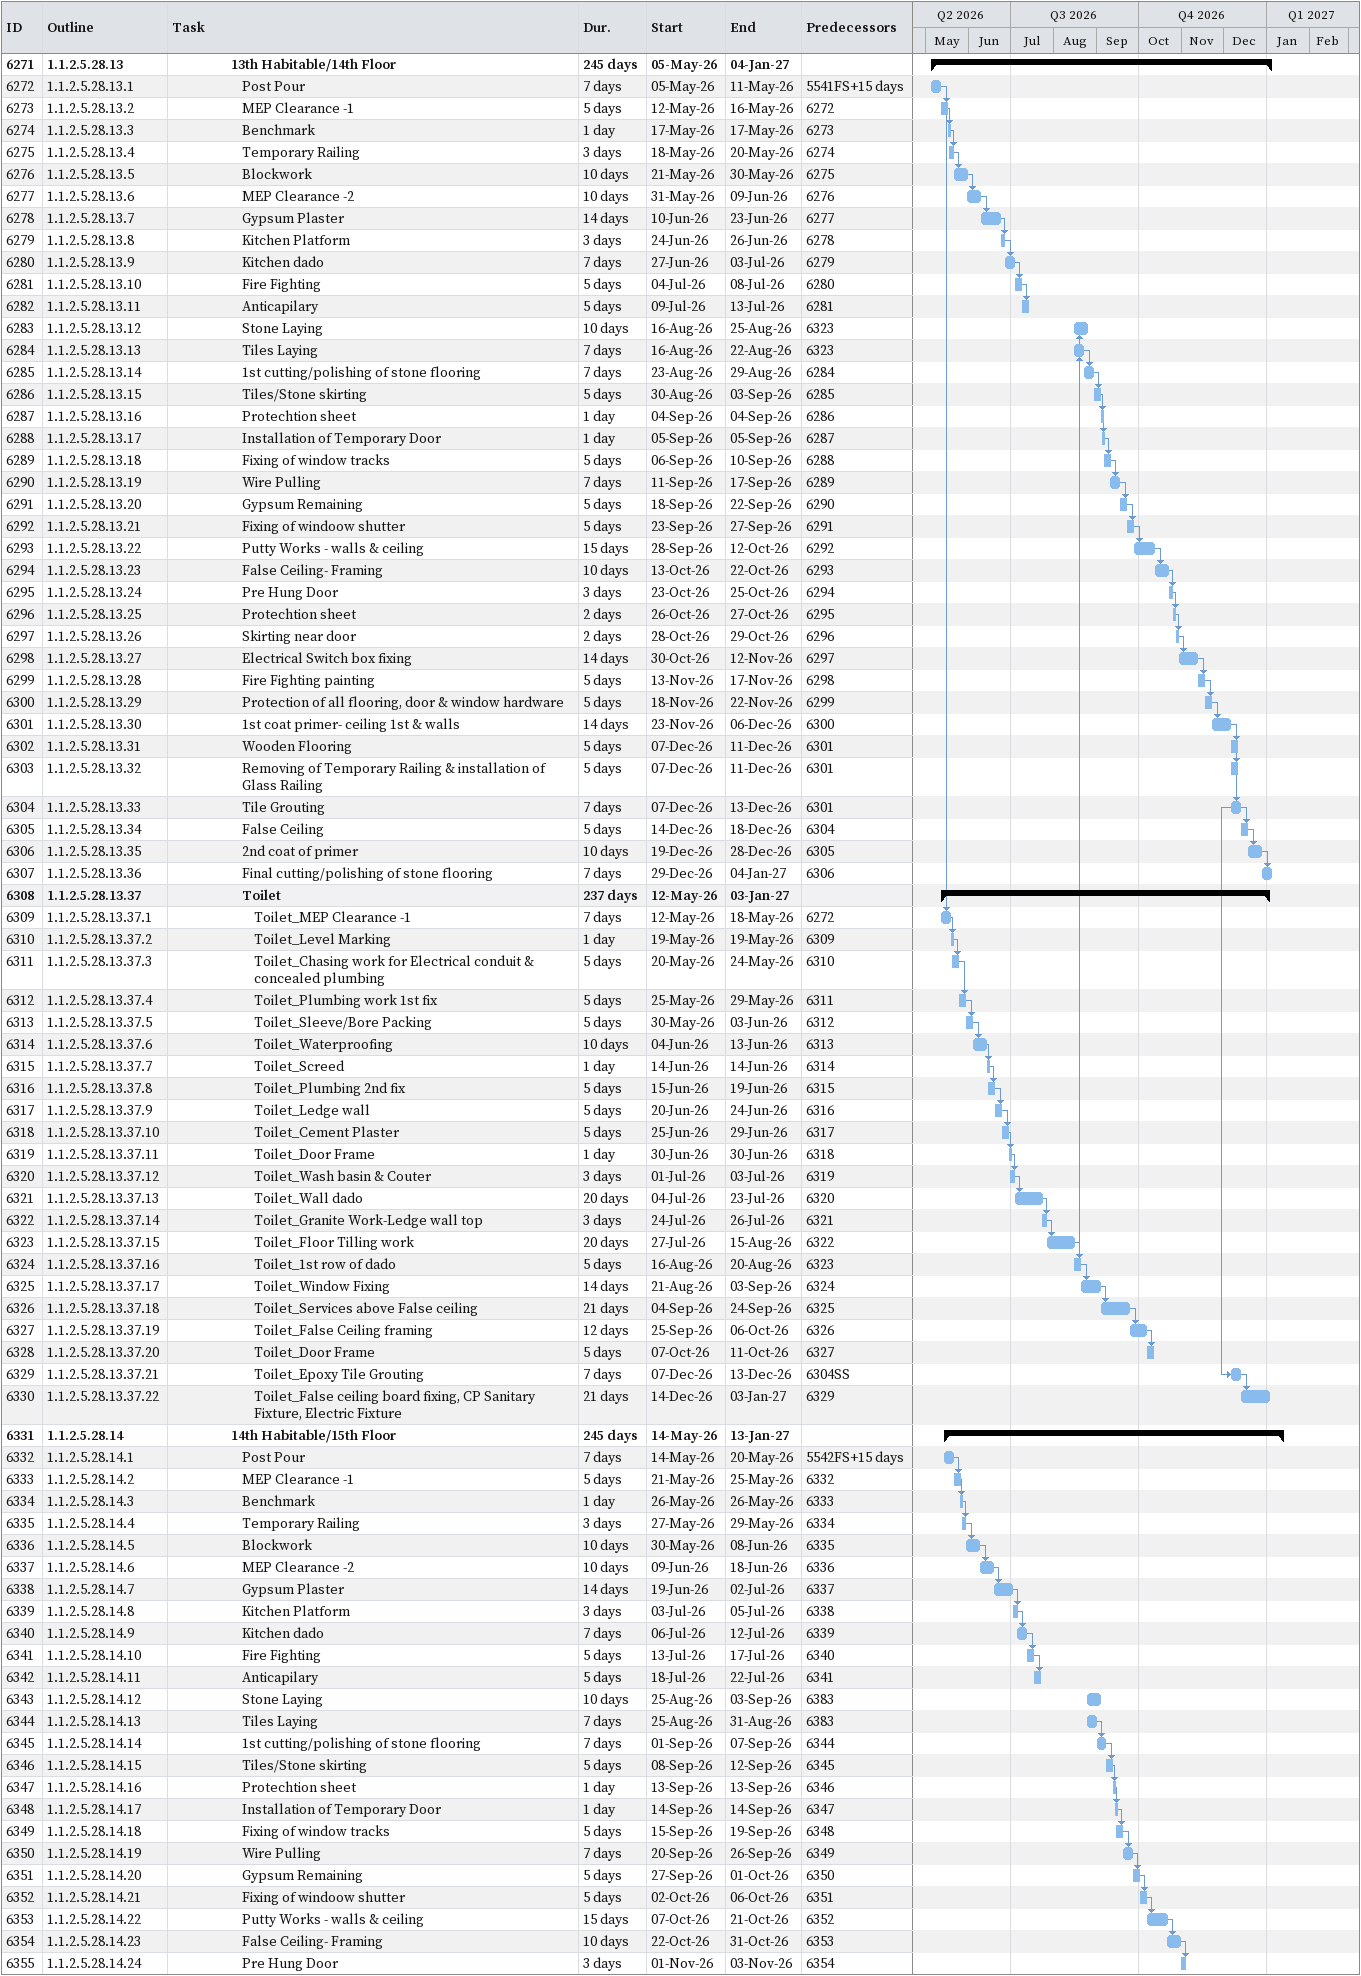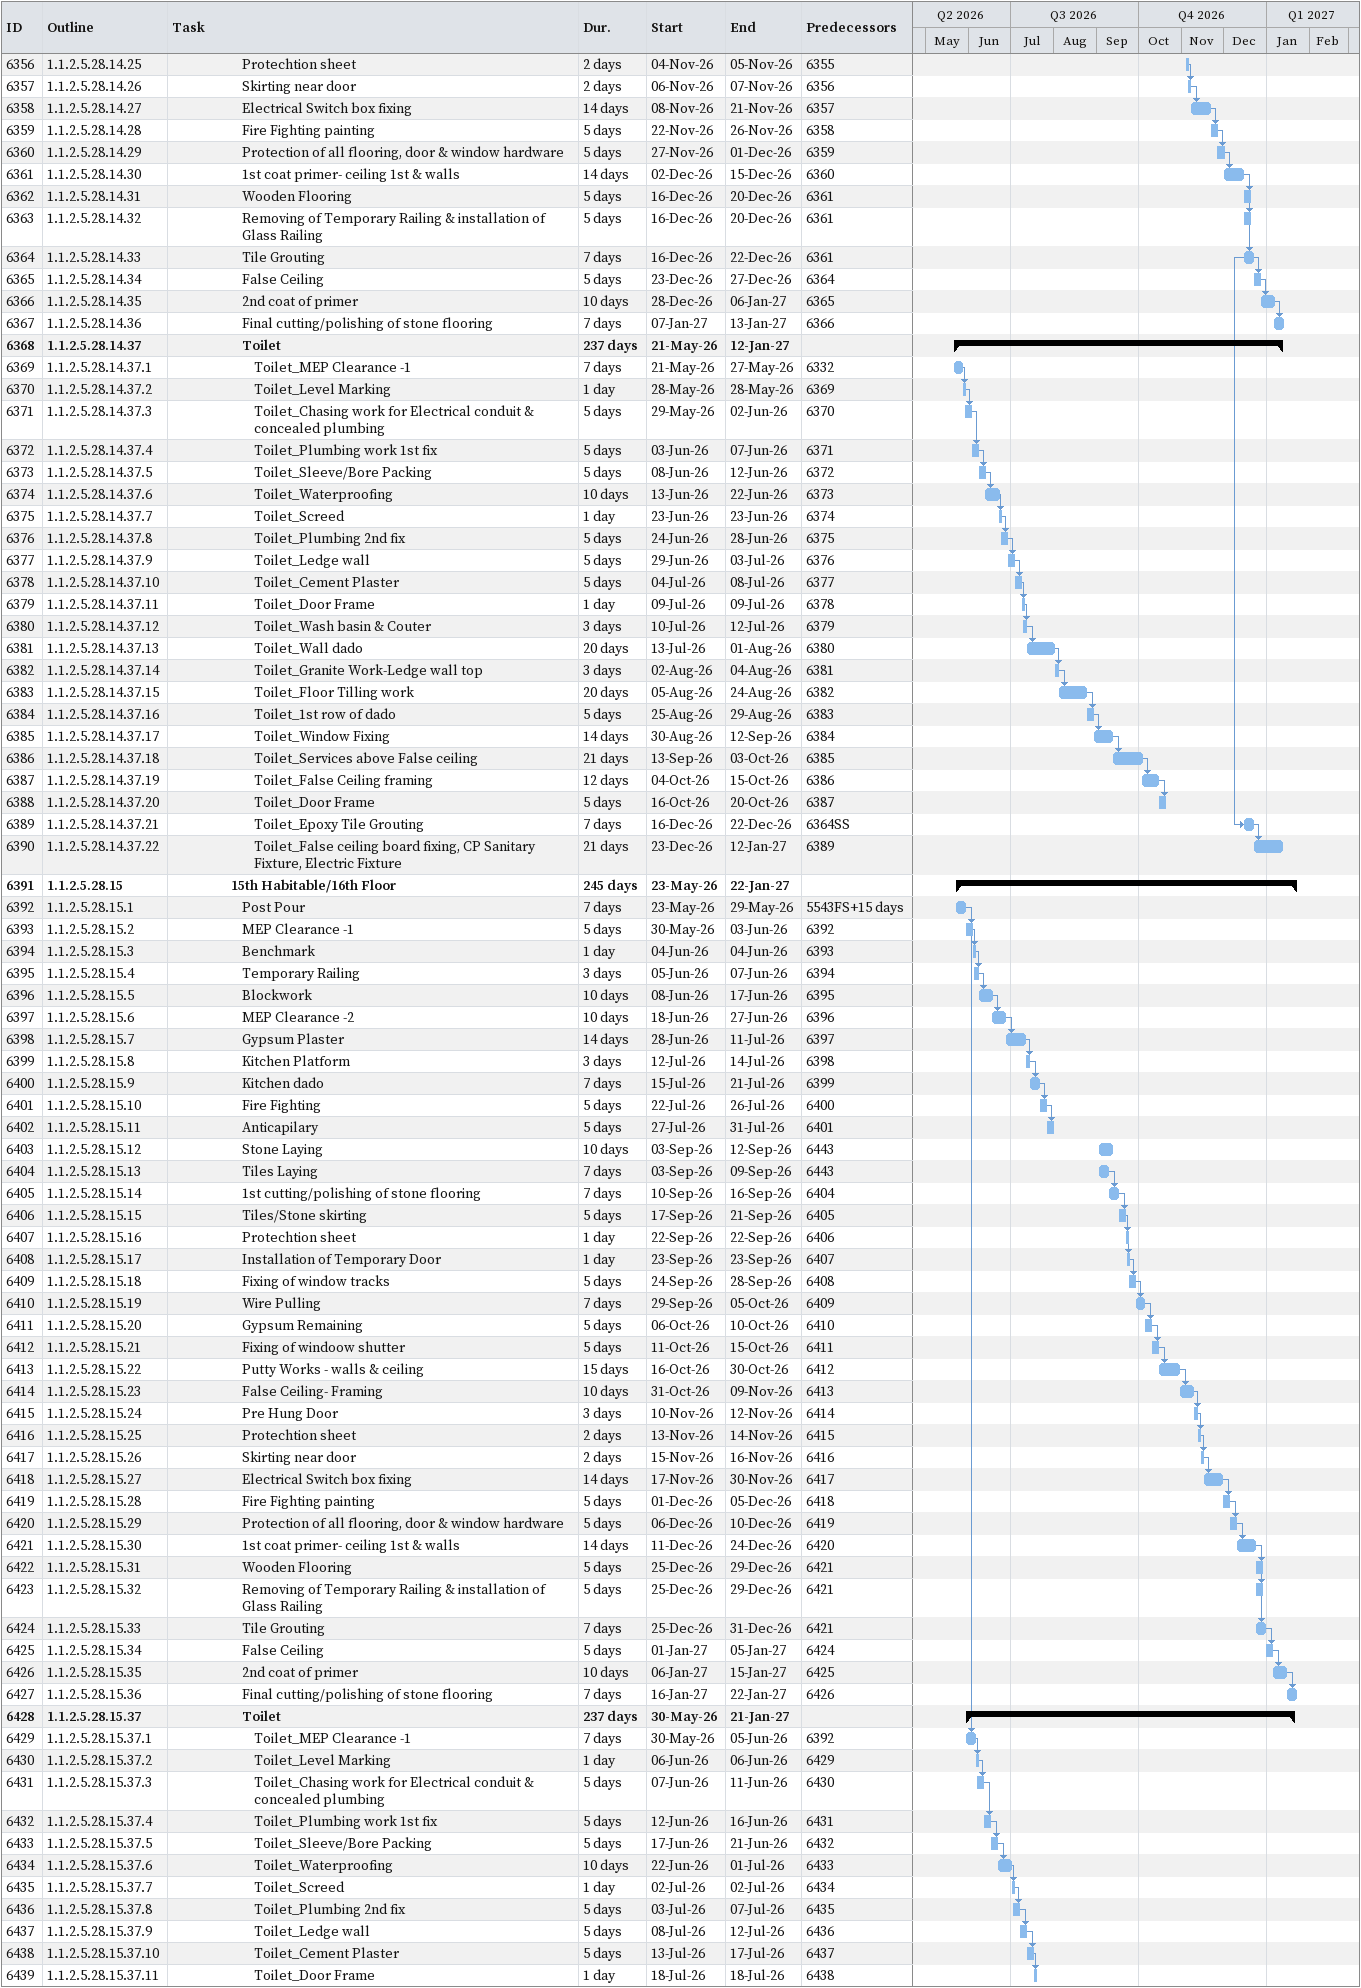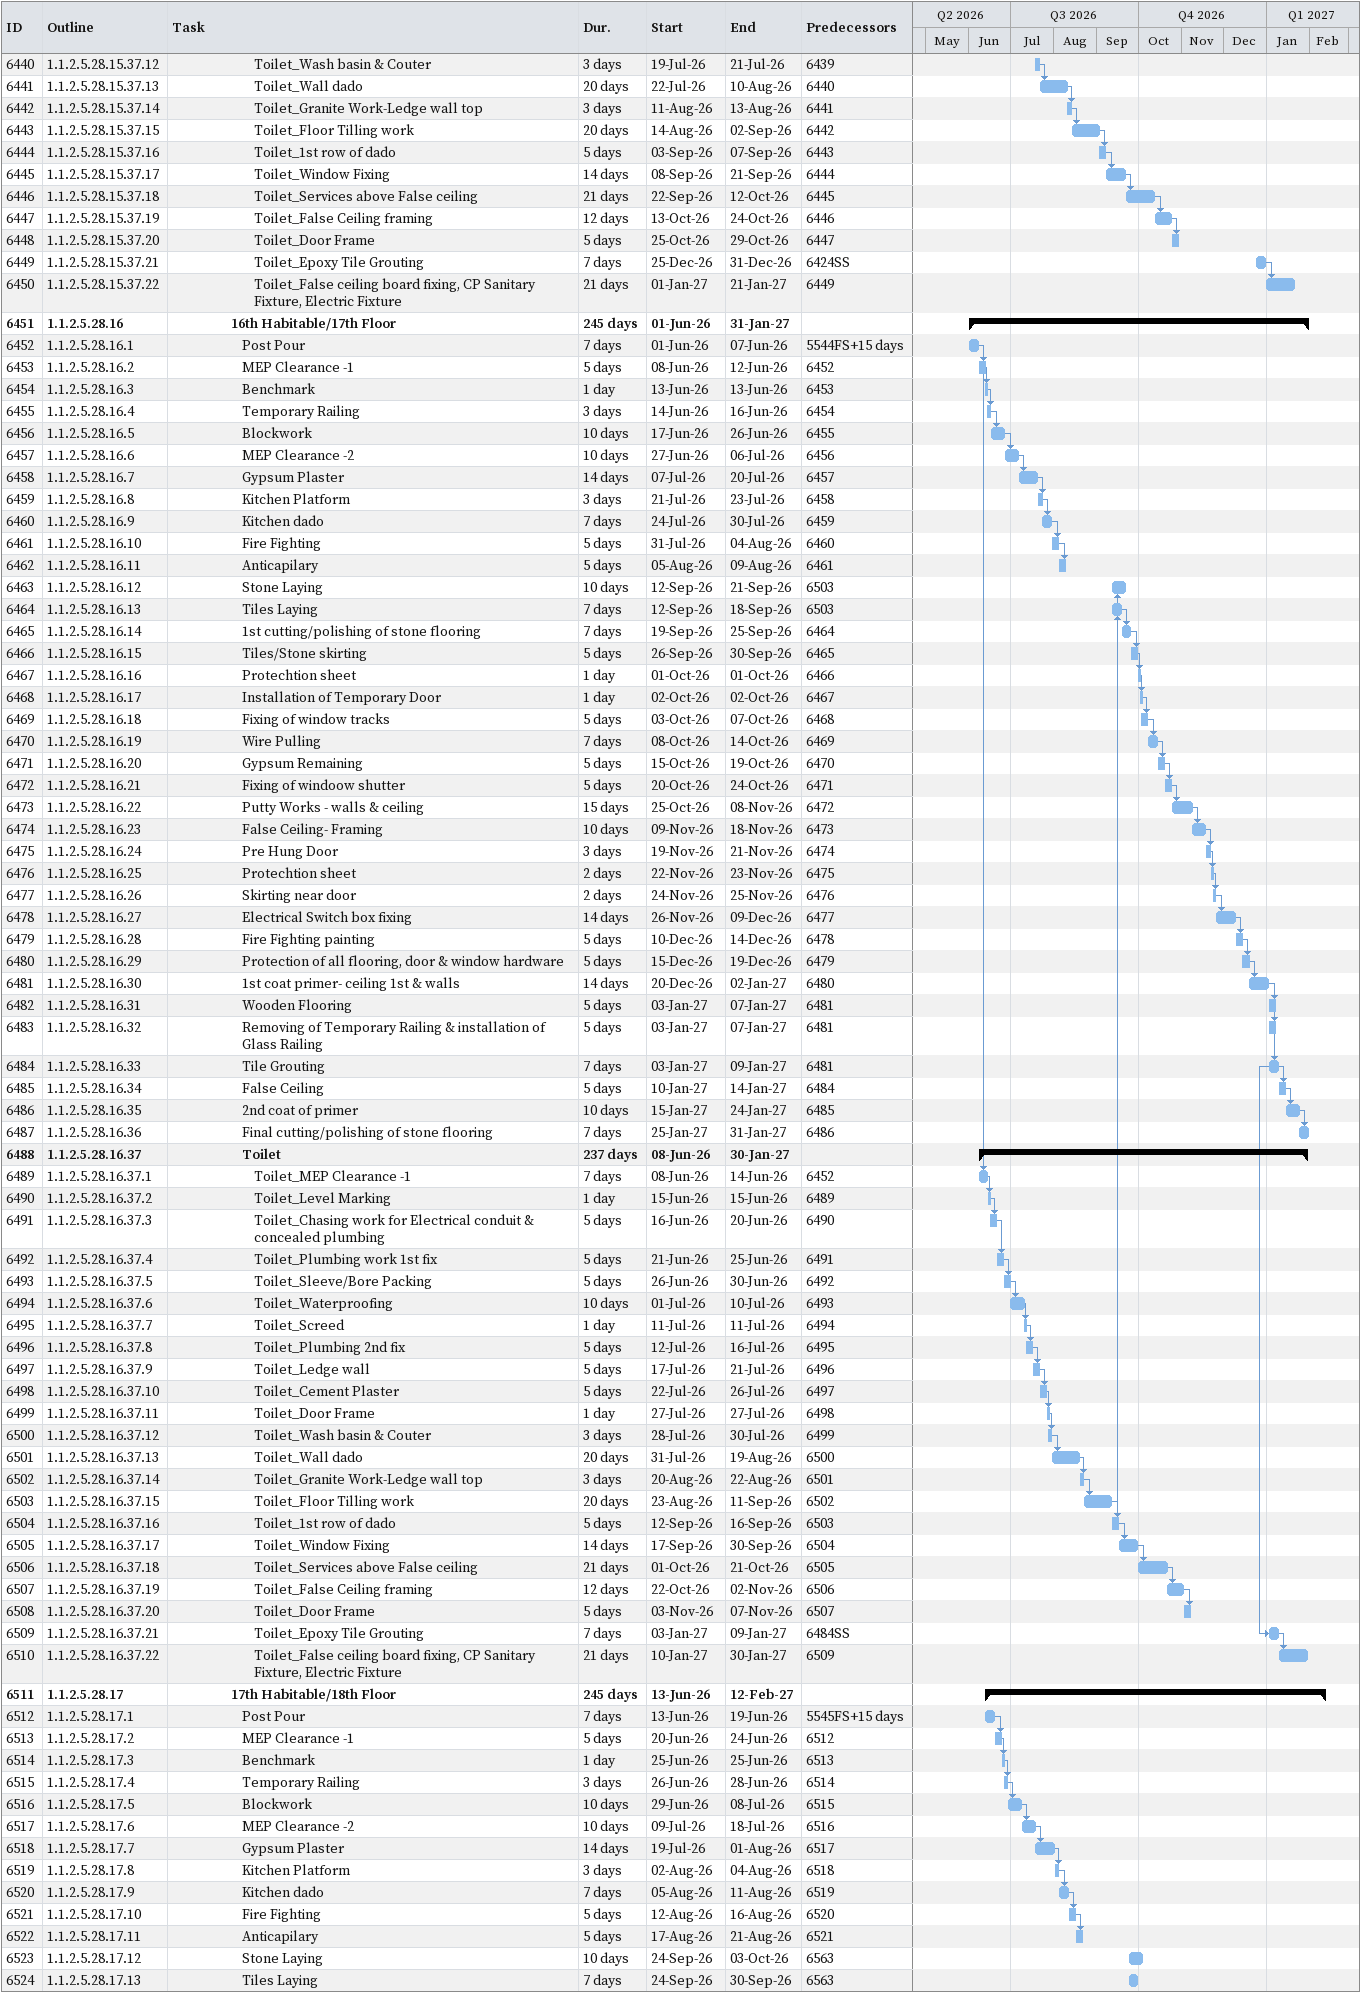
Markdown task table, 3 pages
| ID | WBS | Task | Duration | Start | Finish | Predecessors |
|---|---|---|---|---|---|---|
| 6271 | 1.1.2.5.28.13 | **13th Habitable/14th Floor** | 245d | 2026-05-05 | 2027-01-04 |  |
| 6272 | 1.1.2.5.28.13.1 | Post Pour | 7d | 2026-05-05 | 2026-05-11 | 5541FS+15d |
| 6273 | 1.1.2.5.28.13.2 | MEP Clearance -1 | 5d | 2026-05-12 | 2026-05-16 | 6272 |
| 6274 | 1.1.2.5.28.13.3 | Benchmark | 1d | 2026-05-17 | 2026-05-17 | 6273 |
| 6275 | 1.1.2.5.28.13.4 | Temporary Railing | 3d | 2026-05-18 | 2026-05-20 | 6274 |
| 6276 | 1.1.2.5.28.13.5 | Blockwork | 10d | 2026-05-21 | 2026-05-30 | 6275 |
| 6277 | 1.1.2.5.28.13.6 | MEP Clearance -2 | 10d | 2026-05-31 | 2026-06-09 | 6276 |
| 6278 | 1.1.2.5.28.13.7 | Gypsum Plaster | 14d | 2026-06-10 | 2026-06-23 | 6277 |
| 6279 | 1.1.2.5.28.13.8 | Kitchen Platform | 3d | 2026-06-24 | 2026-06-26 | 6278 |
| 6280 | 1.1.2.5.28.13.9 | Kitchen dado | 7d | 2026-06-27 | 2026-07-03 | 6279 |
| 6281 | 1.1.2.5.28.13.10 | Fire Fighting | 5d | 2026-07-04 | 2026-07-08 | 6280 |
| 6282 | 1.1.2.5.28.13.11 | Anticapilary | 5d | 2026-07-09 | 2026-07-13 | 6281 |
| 6283 | 1.1.2.5.28.13.12 | Stone Laying | 10d | 2026-08-16 | 2026-08-25 | 6323 |
| 6284 | 1.1.2.5.28.13.13 | Tiles Laying | 7d | 2026-08-16 | 2026-08-22 | 6323 |
| 6285 | 1.1.2.5.28.13.14 | 1st cutting/polishing of stone flooring | 7d | 2026-08-23 | 2026-08-29 | 6284 |
| 6286 | 1.1.2.5.28.13.15 | Tiles/Stone skirting | 5d | 2026-08-30 | 2026-09-03 | 6285 |
| 6287 | 1.1.2.5.28.13.16 | Protechtion sheet | 1d | 2026-09-04 | 2026-09-04 | 6286 |
| 6288 | 1.1.2.5.28.13.17 | Installation of Temporary Door | 1d | 2026-09-05 | 2026-09-05 | 6287 |
| 6289 | 1.1.2.5.28.13.18 | Fixing of window tracks | 5d | 2026-09-06 | 2026-09-10 | 6288 |
| 6290 | 1.1.2.5.28.13.19 | Wire Pulling | 7d | 2026-09-11 | 2026-09-17 | 6289 |
| 6291 | 1.1.2.5.28.13.20 | Gypsum Remaining | 5d | 2026-09-18 | 2026-09-22 | 6290 |
| 6292 | 1.1.2.5.28.13.21 | Fixing of windoow shutter | 5d | 2026-09-23 | 2026-09-27 | 6291 |
| 6293 | 1.1.2.5.28.13.22 | Putty Works - walls & ceiling | 15d | 2026-09-28 | 2026-10-12 | 6292 |
| 6294 | 1.1.2.5.28.13.23 | False Ceiling- Framing | 10d | 2026-10-13 | 2026-10-22 | 6293 |
| 6295 | 1.1.2.5.28.13.24 | Pre Hung Door | 3d | 2026-10-23 | 2026-10-25 | 6294 |
| 6296 | 1.1.2.5.28.13.25 | Protechtion sheet | 2d | 2026-10-26 | 2026-10-27 | 6295 |
| 6297 | 1.1.2.5.28.13.26 | Skirting near door | 2d | 2026-10-28 | 2026-10-29 | 6296 |
| 6298 | 1.1.2.5.28.13.27 | Electrical Switch box fixing | 14d | 2026-10-30 | 2026-11-12 | 6297 |
| 6299 | 1.1.2.5.28.13.28 | Fire Fighting painting | 5d | 2026-11-13 | 2026-11-17 | 6298 |
| 6300 | 1.1.2.5.28.13.29 | Protection of all flooring, door & window hardware | 5d | 2026-11-18 | 2026-11-22 | 6299 |
| 6301 | 1.1.2.5.28.13.30 | 1st coat primer- ceiling 1st & walls | 14d | 2026-11-23 | 2026-12-06 | 6300 |
| 6302 | 1.1.2.5.28.13.31 | Wooden Flooring | 5d | 2026-12-07 | 2026-12-11 | 6301 |
| 6303 | 1.1.2.5.28.13.32 | Removing of Temporary Railing & installation of Glass Railing | 5d | 2026-12-07 | 2026-12-11 | 6301 |
| 6304 | 1.1.2.5.28.13.33 | Tile Grouting | 7d | 2026-12-07 | 2026-12-13 | 6301 |
| 6305 | 1.1.2.5.28.13.34 | False Ceiling | 5d | 2026-12-14 | 2026-12-18 | 6304 |
| 6306 | 1.1.2.5.28.13.35 | 2nd coat of primer | 10d | 2026-12-19 | 2026-12-28 | 6305 |
| 6307 | 1.1.2.5.28.13.36 | Final cutting/polishing of stone flooring | 7d | 2026-12-29 | 2027-01-04 | 6306 |
| 6308 | 1.1.2.5.28.13.37 | **Toilet** | 237d | 2026-05-12 | 2027-01-03 |  |
| 6309 | 1.1.2.5.28.13.37.1 | Toilet_MEP Clearance -1 | 7d | 2026-05-12 | 2026-05-18 | 6272 |
| 6310 | 1.1.2.5.28.13.37.2 | Toilet_Level Marking | 1d | 2026-05-19 | 2026-05-19 | 6309 |
| 6311 | 1.1.2.5.28.13.37.3 | Toilet_Chasing work for Electrical conduit & concealed plumbing | 5d | 2026-05-20 | 2026-05-24 | 6310 |
| 6312 | 1.1.2.5.28.13.37.4 | Toilet_Plumbing work 1st fix | 5d | 2026-05-25 | 2026-05-29 | 6311 |
| 6313 | 1.1.2.5.28.13.37.5 | Toilet_Sleeve/Bore Packing | 5d | 2026-05-30 | 2026-06-03 | 6312 |
| 6314 | 1.1.2.5.28.13.37.6 | Toilet_Waterproofing | 10d | 2026-06-04 | 2026-06-13 | 6313 |
| 6315 | 1.1.2.5.28.13.37.7 | Toilet_Screed | 1d | 2026-06-14 | 2026-06-14 | 6314 |
| 6316 | 1.1.2.5.28.13.37.8 | Toilet_Plumbing 2nd fix | 5d | 2026-06-15 | 2026-06-19 | 6315 |
| 6317 | 1.1.2.5.28.13.37.9 | Toilet_Ledge wall | 5d | 2026-06-20 | 2026-06-24 | 6316 |
| 6318 | 1.1.2.5.28.13.37.10 | Toilet_Cement Plaster | 5d | 2026-06-25 | 2026-06-29 | 6317 |
| 6319 | 1.1.2.5.28.13.37.11 | Toilet_Door Frame | 1d | 2026-06-30 | 2026-06-30 | 6318 |
| 6320 | 1.1.2.5.28.13.37.12 | Toilet_Wash basin & Couter | 3d | 2026-07-01 | 2026-07-03 | 6319 |
| 6321 | 1.1.2.5.28.13.37.13 | Toilet_Wall dado | 20d | 2026-07-04 | 2026-07-23 | 6320 |
| 6322 | 1.1.2.5.28.13.37.14 | Toilet_Granite Work-Ledge wall top | 3d | 2026-07-24 | 2026-07-26 | 6321 |
| 6323 | 1.1.2.5.28.13.37.15 | Toilet_Floor Tilling work | 20d | 2026-07-27 | 2026-08-15 | 6322 |
| 6324 | 1.1.2.5.28.13.37.16 | Toilet_1st row of dado | 5d | 2026-08-16 | 2026-08-20 | 6323 |
| 6325 | 1.1.2.5.28.13.37.17 | Toilet_Window Fixing | 14d | 2026-08-21 | 2026-09-03 | 6324 |
| 6326 | 1.1.2.5.28.13.37.18 | Toilet_Services above False ceiling | 21d | 2026-09-04 | 2026-09-24 | 6325 |
| 6327 | 1.1.2.5.28.13.37.19 | Toilet_False Ceiling framing | 12d | 2026-09-25 | 2026-10-06 | 6326 |
| 6328 | 1.1.2.5.28.13.37.20 | Toilet_Door Frame | 5d | 2026-10-07 | 2026-10-11 | 6327 |
| 6329 | 1.1.2.5.28.13.37.21 | Toilet_Epoxy Tile Grouting | 7d | 2026-12-07 | 2026-12-13 | 6304SS |
| 6330 | 1.1.2.5.28.13.37.22 | Toilet_False ceiling board fixing, CP Sanitary Fixture, Electric Fixture | 21d | 2026-12-14 | 2027-01-03 | 6329 |
| 6331 | 1.1.2.5.28.14 | **14th Habitable/15th Floor** | 245d | 2026-05-14 | 2027-01-13 |  |
| 6332 | 1.1.2.5.28.14.1 | Post Pour | 7d | 2026-05-14 | 2026-05-20 | 5542FS+15d |
| 6333 | 1.1.2.5.28.14.2 | MEP Clearance -1 | 5d | 2026-05-21 | 2026-05-25 | 6332 |
| 6334 | 1.1.2.5.28.14.3 | Benchmark | 1d | 2026-05-26 | 2026-05-26 | 6333 |
| 6335 | 1.1.2.5.28.14.4 | Temporary Railing | 3d | 2026-05-27 | 2026-05-29 | 6334 |
| 6336 | 1.1.2.5.28.14.5 | Blockwork | 10d | 2026-05-30 | 2026-06-08 | 6335 |
| 6337 | 1.1.2.5.28.14.6 | MEP Clearance -2 | 10d | 2026-06-09 | 2026-06-18 | 6336 |
| 6338 | 1.1.2.5.28.14.7 | Gypsum Plaster | 14d | 2026-06-19 | 2026-07-02 | 6337 |
| 6339 | 1.1.2.5.28.14.8 | Kitchen Platform | 3d | 2026-07-03 | 2026-07-05 | 6338 |
| 6340 | 1.1.2.5.28.14.9 | Kitchen dado | 7d | 2026-07-06 | 2026-07-12 | 6339 |
| 6341 | 1.1.2.5.28.14.10 | Fire Fighting | 5d | 2026-07-13 | 2026-07-17 | 6340 |
| 6342 | 1.1.2.5.28.14.11 | Anticapilary | 5d | 2026-07-18 | 2026-07-22 | 6341 |
| 6343 | 1.1.2.5.28.14.12 | Stone Laying | 10d | 2026-08-25 | 2026-09-03 | 6383 |
| 6344 | 1.1.2.5.28.14.13 | Tiles Laying | 7d | 2026-08-25 | 2026-08-31 | 6383 |
| 6345 | 1.1.2.5.28.14.14 | 1st cutting/polishing of stone flooring | 7d | 2026-09-01 | 2026-09-07 | 6344 |
| 6346 | 1.1.2.5.28.14.15 | Tiles/Stone skirting | 5d | 2026-09-08 | 2026-09-12 | 6345 |
| 6347 | 1.1.2.5.28.14.16 | Protechtion sheet | 1d | 2026-09-13 | 2026-09-13 | 6346 |
| 6348 | 1.1.2.5.28.14.17 | Installation of Temporary Door | 1d | 2026-09-14 | 2026-09-14 | 6347 |
| 6349 | 1.1.2.5.28.14.18 | Fixing of window tracks | 5d | 2026-09-15 | 2026-09-19 | 6348 |
| 6350 | 1.1.2.5.28.14.19 | Wire Pulling | 7d | 2026-09-20 | 2026-09-26 | 6349 |
| 6351 | 1.1.2.5.28.14.20 | Gypsum Remaining | 5d | 2026-09-27 | 2026-10-01 | 6350 |
| 6352 | 1.1.2.5.28.14.21 | Fixing of windoow shutter | 5d | 2026-10-02 | 2026-10-06 | 6351 |
| 6353 | 1.1.2.5.28.14.22 | Putty Works - walls & ceiling | 15d | 2026-10-07 | 2026-10-21 | 6352 |
| 6354 | 1.1.2.5.28.14.23 | False Ceiling- Framing | 10d | 2026-10-22 | 2026-10-31 | 6353 |
| 6355 | 1.1.2.5.28.14.24 | Pre Hung Door | 3d | 2026-11-01 | 2026-11-03 | 6354 |
| 6356 | 1.1.2.5.28.14.25 | Protechtion sheet | 2d | 2026-11-04 | 2026-11-05 | 6355 |
| 6357 | 1.1.2.5.28.14.26 | Skirting near door | 2d | 2026-11-06 | 2026-11-07 | 6356 |
| 6358 | 1.1.2.5.28.14.27 | Electrical Switch box fixing | 14d | 2026-11-08 | 2026-11-21 | 6357 |
| 6359 | 1.1.2.5.28.14.28 | Fire Fighting painting | 5d | 2026-11-22 | 2026-11-26 | 6358 |
| 6360 | 1.1.2.5.28.14.29 | Protection of all flooring, door & window hardware | 5d | 2026-11-27 | 2026-12-01 | 6359 |
| 6361 | 1.1.2.5.28.14.30 | 1st coat primer- ceiling 1st & walls | 14d | 2026-12-02 | 2026-12-15 | 6360 |
| 6362 | 1.1.2.5.28.14.31 | Wooden Flooring | 5d | 2026-12-16 | 2026-12-20 | 6361 |
| 6363 | 1.1.2.5.28.14.32 | Removing of Temporary Railing & installation of Glass Railing | 5d | 2026-12-16 | 2026-12-20 | 6361 |
| 6364 | 1.1.2.5.28.14.33 | Tile Grouting | 7d | 2026-12-16 | 2026-12-22 | 6361 |
| 6365 | 1.1.2.5.28.14.34 | False Ceiling | 5d | 2026-12-23 | 2026-12-27 | 6364 |
| 6366 | 1.1.2.5.28.14.35 | 2nd coat of primer | 10d | 2026-12-28 | 2027-01-06 | 6365 |
| 6367 | 1.1.2.5.28.14.36 | Final cutting/polishing of stone flooring | 7d | 2027-01-07 | 2027-01-13 | 6366 |
| 6368 | 1.1.2.5.28.14.37 | **Toilet** | 237d | 2026-05-21 | 2027-01-12 |  |
| 6369 | 1.1.2.5.28.14.37.1 | Toilet_MEP Clearance -1 | 7d | 2026-05-21 | 2026-05-27 | 6332 |
| 6370 | 1.1.2.5.28.14.37.2 | Toilet_Level Marking | 1d | 2026-05-28 | 2026-05-28 | 6369 |
| 6371 | 1.1.2.5.28.14.37.3 | Toilet_Chasing work for Electrical conduit & concealed plumbing | 5d | 2026-05-29 | 2026-06-02 | 6370 |
| 6372 | 1.1.2.5.28.14.37.4 | Toilet_Plumbing work 1st fix | 5d | 2026-06-03 | 2026-06-07 | 6371 |
| 6373 | 1.1.2.5.28.14.37.5 | Toilet_Sleeve/Bore Packing | 5d | 2026-06-08 | 2026-06-12 | 6372 |
| 6374 | 1.1.2.5.28.14.37.6 | Toilet_Waterproofing | 10d | 2026-06-13 | 2026-06-22 | 6373 |
| 6375 | 1.1.2.5.28.14.37.7 | Toilet_Screed | 1d | 2026-06-23 | 2026-06-23 | 6374 |
| 6376 | 1.1.2.5.28.14.37.8 | Toilet_Plumbing 2nd fix | 5d | 2026-06-24 | 2026-06-28 | 6375 |
| 6377 | 1.1.2.5.28.14.37.9 | Toilet_Ledge wall | 5d | 2026-06-29 | 2026-07-03 | 6376 |
| 6378 | 1.1.2.5.28.14.37.10 | Toilet_Cement Plaster | 5d | 2026-07-04 | 2026-07-08 | 6377 |
| 6379 | 1.1.2.5.28.14.37.11 | Toilet_Door Frame | 1d | 2026-07-09 | 2026-07-09 | 6378 |
| 6380 | 1.1.2.5.28.14.37.12 | Toilet_Wash basin & Couter | 3d | 2026-07-10 | 2026-07-12 | 6379 |
| 6381 | 1.1.2.5.28.14.37.13 | Toilet_Wall dado | 20d | 2026-07-13 | 2026-08-01 | 6380 |
| 6382 | 1.1.2.5.28.14.37.14 | Toilet_Granite Work-Ledge wall top | 3d | 2026-08-02 | 2026-08-04 | 6381 |
| 6383 | 1.1.2.5.28.14.37.15 | Toilet_Floor Tilling work | 20d | 2026-08-05 | 2026-08-24 | 6382 |
| 6384 | 1.1.2.5.28.14.37.16 | Toilet_1st row of dado | 5d | 2026-08-25 | 2026-08-29 | 6383 |
| 6385 | 1.1.2.5.28.14.37.17 | Toilet_Window Fixing | 14d | 2026-08-30 | 2026-09-12 | 6384 |
| 6386 | 1.1.2.5.28.14.37.18 | Toilet_Services above False ceiling | 21d | 2026-09-13 | 2026-10-03 | 6385 |
| 6387 | 1.1.2.5.28.14.37.19 | Toilet_False Ceiling framing | 12d | 2026-10-04 | 2026-10-15 | 6386 |
| 6388 | 1.1.2.5.28.14.37.20 | Toilet_Door Frame | 5d | 2026-10-16 | 2026-10-20 | 6387 |
| 6389 | 1.1.2.5.28.14.37.21 | Toilet_Epoxy Tile Grouting | 7d | 2026-12-16 | 2026-12-22 | 6364SS |
| 6390 | 1.1.2.5.28.14.37.22 | Toilet_False ceiling board fixing, CP Sanitary Fixture, Electric Fixture | 21d | 2026-12-23 | 2027-01-12 | 6389 |
| 6391 | 1.1.2.5.28.15 | **15th Habitable/16th Floor** | 245d | 2026-05-23 | 2027-01-22 |  |
| 6392 | 1.1.2.5.28.15.1 | Post Pour | 7d | 2026-05-23 | 2026-05-29 | 5543FS+15d |
| 6393 | 1.1.2.5.28.15.2 | MEP Clearance -1 | 5d | 2026-05-30 | 2026-06-03 | 6392 |
| 6394 | 1.1.2.5.28.15.3 | Benchmark | 1d | 2026-06-04 | 2026-06-04 | 6393 |
| 6395 | 1.1.2.5.28.15.4 | Temporary Railing | 3d | 2026-06-05 | 2026-06-07 | 6394 |
| 6396 | 1.1.2.5.28.15.5 | Blockwork | 10d | 2026-06-08 | 2026-06-17 | 6395 |
| 6397 | 1.1.2.5.28.15.6 | MEP Clearance -2 | 10d | 2026-06-18 | 2026-06-27 | 6396 |
| 6398 | 1.1.2.5.28.15.7 | Gypsum Plaster | 14d | 2026-06-28 | 2026-07-11 | 6397 |
| 6399 | 1.1.2.5.28.15.8 | Kitchen Platform | 3d | 2026-07-12 | 2026-07-14 | 6398 |
| 6400 | 1.1.2.5.28.15.9 | Kitchen dado | 7d | 2026-07-15 | 2026-07-21 | 6399 |
| 6401 | 1.1.2.5.28.15.10 | Fire Fighting | 5d | 2026-07-22 | 2026-07-26 | 6400 |
| 6402 | 1.1.2.5.28.15.11 | Anticapilary | 5d | 2026-07-27 | 2026-07-31 | 6401 |
| 6403 | 1.1.2.5.28.15.12 | Stone Laying | 10d | 2026-09-03 | 2026-09-12 | 6443 |
| 6404 | 1.1.2.5.28.15.13 | Tiles Laying | 7d | 2026-09-03 | 2026-09-09 | 6443 |
| 6405 | 1.1.2.5.28.15.14 | 1st cutting/polishing of stone flooring | 7d | 2026-09-10 | 2026-09-16 | 6404 |
| 6406 | 1.1.2.5.28.15.15 | Tiles/Stone skirting | 5d | 2026-09-17 | 2026-09-21 | 6405 |
| 6407 | 1.1.2.5.28.15.16 | Protechtion sheet | 1d | 2026-09-22 | 2026-09-22 | 6406 |
| 6408 | 1.1.2.5.28.15.17 | Installation of Temporary Door | 1d | 2026-09-23 | 2026-09-23 | 6407 |
| 6409 | 1.1.2.5.28.15.18 | Fixing of window tracks | 5d | 2026-09-24 | 2026-09-28 | 6408 |
| 6410 | 1.1.2.5.28.15.19 | Wire Pulling | 7d | 2026-09-29 | 2026-10-05 | 6409 |
| 6411 | 1.1.2.5.28.15.20 | Gypsum Remaining | 5d | 2026-10-06 | 2026-10-10 | 6410 |
| 6412 | 1.1.2.5.28.15.21 | Fixing of windoow shutter | 5d | 2026-10-11 | 2026-10-15 | 6411 |
| 6413 | 1.1.2.5.28.15.22 | Putty Works - walls & ceiling | 15d | 2026-10-16 | 2026-10-30 | 6412 |
| 6414 | 1.1.2.5.28.15.23 | False Ceiling- Framing | 10d | 2026-10-31 | 2026-11-09 | 6413 |
| 6415 | 1.1.2.5.28.15.24 | Pre Hung Door | 3d | 2026-11-10 | 2026-11-12 | 6414 |
| 6416 | 1.1.2.5.28.15.25 | Protechtion sheet | 2d | 2026-11-13 | 2026-11-14 | 6415 |
| 6417 | 1.1.2.5.28.15.26 | Skirting near door | 2d | 2026-11-15 | 2026-11-16 | 6416 |
| 6418 | 1.1.2.5.28.15.27 | Electrical Switch box fixing | 14d | 2026-11-17 | 2026-11-30 | 6417 |
| 6419 | 1.1.2.5.28.15.28 | Fire Fighting painting | 5d | 2026-12-01 | 2026-12-05 | 6418 |
| 6420 | 1.1.2.5.28.15.29 | Protection of all flooring, door & window hardware | 5d | 2026-12-06 | 2026-12-10 | 6419 |
| 6421 | 1.1.2.5.28.15.30 | 1st coat primer- ceiling 1st & walls | 14d | 2026-12-11 | 2026-12-24 | 6420 |
| 6422 | 1.1.2.5.28.15.31 | Wooden Flooring | 5d | 2026-12-25 | 2026-12-29 | 6421 |
| 6423 | 1.1.2.5.28.15.32 | Removing of Temporary Railing & installation of Glass Railing | 5d | 2026-12-25 | 2026-12-29 | 6421 |
| 6424 | 1.1.2.5.28.15.33 | Tile Grouting | 7d | 2026-12-25 | 2026-12-31 | 6421 |
| 6425 | 1.1.2.5.28.15.34 | False Ceiling | 5d | 2027-01-01 | 2027-01-05 | 6424 |
| 6426 | 1.1.2.5.28.15.35 | 2nd coat of primer | 10d | 2027-01-06 | 2027-01-15 | 6425 |
| 6427 | 1.1.2.5.28.15.36 | Final cutting/polishing of stone flooring | 7d | 2027-01-16 | 2027-01-22 | 6426 |
| 6428 | 1.1.2.5.28.15.37 | **Toilet** | 237d | 2026-05-30 | 2027-01-21 |  |
| 6429 | 1.1.2.5.28.15.37.1 | Toilet_MEP Clearance -1 | 7d | 2026-05-30 | 2026-06-05 | 6392 |
| 6430 | 1.1.2.5.28.15.37.2 | Toilet_Level Marking | 1d | 2026-06-06 | 2026-06-06 | 6429 |
| 6431 | 1.1.2.5.28.15.37.3 | Toilet_Chasing work for Electrical conduit & concealed plumbing | 5d | 2026-06-07 | 2026-06-11 | 6430 |
| 6432 | 1.1.2.5.28.15.37.4 | Toilet_Plumbing work 1st fix | 5d | 2026-06-12 | 2026-06-16 | 6431 |
| 6433 | 1.1.2.5.28.15.37.5 | Toilet_Sleeve/Bore Packing | 5d | 2026-06-17 | 2026-06-21 | 6432 |
| 6434 | 1.1.2.5.28.15.37.6 | Toilet_Waterproofing | 10d | 2026-06-22 | 2026-07-01 | 6433 |
| 6435 | 1.1.2.5.28.15.37.7 | Toilet_Screed | 1d | 2026-07-02 | 2026-07-02 | 6434 |
| 6436 | 1.1.2.5.28.15.37.8 | Toilet_Plumbing 2nd fix | 5d | 2026-07-03 | 2026-07-07 | 6435 |
| 6437 | 1.1.2.5.28.15.37.9 | Toilet_Ledge wall | 5d | 2026-07-08 | 2026-07-12 | 6436 |
| 6438 | 1.1.2.5.28.15.37.10 | Toilet_Cement Plaster | 5d | 2026-07-13 | 2026-07-17 | 6437 |
| 6439 | 1.1.2.5.28.15.37.11 | Toilet_Door Frame | 1d | 2026-07-18 | 2026-07-18 | 6438 |
| 6440 | 1.1.2.5.28.15.37.12 | Toilet_Wash basin & Couter | 3d | 2026-07-19 | 2026-07-21 | 6439 |
| 6441 | 1.1.2.5.28.15.37.13 | Toilet_Wall dado | 20d | 2026-07-22 | 2026-08-10 | 6440 |
| 6442 | 1.1.2.5.28.15.37.14 | Toilet_Granite Work-Ledge wall top | 3d | 2026-08-11 | 2026-08-13 | 6441 |
| 6443 | 1.1.2.5.28.15.37.15 | Toilet_Floor Tilling work | 20d | 2026-08-14 | 2026-09-02 | 6442 |
| 6444 | 1.1.2.5.28.15.37.16 | Toilet_1st row of dado | 5d | 2026-09-03 | 2026-09-07 | 6443 |
| 6445 | 1.1.2.5.28.15.37.17 | Toilet_Window Fixing | 14d | 2026-09-08 | 2026-09-21 | 6444 |
| 6446 | 1.1.2.5.28.15.37.18 | Toilet_Services above False ceiling | 21d | 2026-09-22 | 2026-10-12 | 6445 |
| 6447 | 1.1.2.5.28.15.37.19 | Toilet_False Ceiling framing | 12d | 2026-10-13 | 2026-10-24 | 6446 |
| 6448 | 1.1.2.5.28.15.37.20 | Toilet_Door Frame | 5d | 2026-10-25 | 2026-10-29 | 6447 |
| 6449 | 1.1.2.5.28.15.37.21 | Toilet_Epoxy Tile Grouting | 7d | 2026-12-25 | 2026-12-31 | 6424SS |
| 6450 | 1.1.2.5.28.15.37.22 | Toilet_False ceiling board fixing, CP Sanitary Fixture, Electric Fixture | 21d | 2027-01-01 | 2027-01-21 | 6449 |
| 6451 | 1.1.2.5.28.16 | **16th Habitable/17th Floor** | 245d | 2026-06-01 | 2027-01-31 |  |
| 6452 | 1.1.2.5.28.16.1 | Post Pour | 7d | 2026-06-01 | 2026-06-07 | 5544FS+15d |
| 6453 | 1.1.2.5.28.16.2 | MEP Clearance -1 | 5d | 2026-06-08 | 2026-06-12 | 6452 |
| 6454 | 1.1.2.5.28.16.3 | Benchmark | 1d | 2026-06-13 | 2026-06-13 | 6453 |
| 6455 | 1.1.2.5.28.16.4 | Temporary Railing | 3d | 2026-06-14 | 2026-06-16 | 6454 |
| 6456 | 1.1.2.5.28.16.5 | Blockwork | 10d | 2026-06-17 | 2026-06-26 | 6455 |
| 6457 | 1.1.2.5.28.16.6 | MEP Clearance -2 | 10d | 2026-06-27 | 2026-07-06 | 6456 |
| 6458 | 1.1.2.5.28.16.7 | Gypsum Plaster | 14d | 2026-07-07 | 2026-07-20 | 6457 |
| 6459 | 1.1.2.5.28.16.8 | Kitchen Platform | 3d | 2026-07-21 | 2026-07-23 | 6458 |
| 6460 | 1.1.2.5.28.16.9 | Kitchen dado | 7d | 2026-07-24 | 2026-07-30 | 6459 |
| 6461 | 1.1.2.5.28.16.10 | Fire Fighting | 5d | 2026-07-31 | 2026-08-04 | 6460 |
| 6462 | 1.1.2.5.28.16.11 | Anticapilary | 5d | 2026-08-05 | 2026-08-09 | 6461 |
| 6463 | 1.1.2.5.28.16.12 | Stone Laying | 10d | 2026-09-12 | 2026-09-21 | 6503 |
| 6464 | 1.1.2.5.28.16.13 | Tiles Laying | 7d | 2026-09-12 | 2026-09-18 | 6503 |
| 6465 | 1.1.2.5.28.16.14 | 1st cutting/polishing of stone flooring | 7d | 2026-09-19 | 2026-09-25 | 6464 |
| 6466 | 1.1.2.5.28.16.15 | Tiles/Stone skirting | 5d | 2026-09-26 | 2026-09-30 | 6465 |
| 6467 | 1.1.2.5.28.16.16 | Protechtion sheet | 1d | 2026-10-01 | 2026-10-01 | 6466 |
| 6468 | 1.1.2.5.28.16.17 | Installation of Temporary Door | 1d | 2026-10-02 | 2026-10-02 | 6467 |
| 6469 | 1.1.2.5.28.16.18 | Fixing of window tracks | 5d | 2026-10-03 | 2026-10-07 | 6468 |
| 6470 | 1.1.2.5.28.16.19 | Wire Pulling | 7d | 2026-10-08 | 2026-10-14 | 6469 |
| 6471 | 1.1.2.5.28.16.20 | Gypsum Remaining | 5d | 2026-10-15 | 2026-10-19 | 6470 |
| 6472 | 1.1.2.5.28.16.21 | Fixing of windoow shutter | 5d | 2026-10-20 | 2026-10-24 | 6471 |
| 6473 | 1.1.2.5.28.16.22 | Putty Works - walls & ceiling | 15d | 2026-10-25 | 2026-11-08 | 6472 |
| 6474 | 1.1.2.5.28.16.23 | False Ceiling- Framing | 10d | 2026-11-09 | 2026-11-18 | 6473 |
| 6475 | 1.1.2.5.28.16.24 | Pre Hung Door | 3d | 2026-11-19 | 2026-11-21 | 6474 |
| 6476 | 1.1.2.5.28.16.25 | Protechtion sheet | 2d | 2026-11-22 | 2026-11-23 | 6475 |
| 6477 | 1.1.2.5.28.16.26 | Skirting near door | 2d | 2026-11-24 | 2026-11-25 | 6476 |
| 6478 | 1.1.2.5.28.16.27 | Electrical Switch box fixing | 14d | 2026-11-26 | 2026-12-09 | 6477 |
| 6479 | 1.1.2.5.28.16.28 | Fire Fighting painting | 5d | 2026-12-10 | 2026-12-14 | 6478 |
| 6480 | 1.1.2.5.28.16.29 | Protection of all flooring, door & window hardware | 5d | 2026-12-15 | 2026-12-19 | 6479 |
| 6481 | 1.1.2.5.28.16.30 | 1st coat primer- ceiling 1st & walls | 14d | 2026-12-20 | 2027-01-02 | 6480 |
| 6482 | 1.1.2.5.28.16.31 | Wooden Flooring | 5d | 2027-01-03 | 2027-01-07 | 6481 |
| 6483 | 1.1.2.5.28.16.32 | Removing of Temporary Railing & installation of Glass Railing | 5d | 2027-01-03 | 2027-01-07 | 6481 |
| 6484 | 1.1.2.5.28.16.33 | Tile Grouting | 7d | 2027-01-03 | 2027-01-09 | 6481 |
| 6485 | 1.1.2.5.28.16.34 | False Ceiling | 5d | 2027-01-10 | 2027-01-14 | 6484 |
| 6486 | 1.1.2.5.28.16.35 | 2nd coat of primer | 10d | 2027-01-15 | 2027-01-24 | 6485 |
| 6487 | 1.1.2.5.28.16.36 | Final cutting/polishing of stone flooring | 7d | 2027-01-25 | 2027-01-31 | 6486 |
| 6488 | 1.1.2.5.28.16.37 | **Toilet** | 237d | 2026-06-08 | 2027-01-30 |  |
| 6489 | 1.1.2.5.28.16.37.1 | Toilet_MEP Clearance -1 | 7d | 2026-06-08 | 2026-06-14 | 6452 |
| 6490 | 1.1.2.5.28.16.37.2 | Toilet_Level Marking | 1d | 2026-06-15 | 2026-06-15 | 6489 |
| 6491 | 1.1.2.5.28.16.37.3 | Toilet_Chasing work for Electrical conduit & concealed plumbing | 5d | 2026-06-16 | 2026-06-20 | 6490 |
| 6492 | 1.1.2.5.28.16.37.4 | Toilet_Plumbing work 1st fix | 5d | 2026-06-21 | 2026-06-25 | 6491 |
| 6493 | 1.1.2.5.28.16.37.5 | Toilet_Sleeve/Bore Packing | 5d | 2026-06-26 | 2026-06-30 | 6492 |
| 6494 | 1.1.2.5.28.16.37.6 | Toilet_Waterproofing | 10d | 2026-07-01 | 2026-07-10 | 6493 |
| 6495 | 1.1.2.5.28.16.37.7 | Toilet_Screed | 1d | 2026-07-11 | 2026-07-11 | 6494 |
| 6496 | 1.1.2.5.28.16.37.8 | Toilet_Plumbing 2nd fix | 5d | 2026-07-12 | 2026-07-16 | 6495 |
| 6497 | 1.1.2.5.28.16.37.9 | Toilet_Ledge wall | 5d | 2026-07-17 | 2026-07-21 | 6496 |
| 6498 | 1.1.2.5.28.16.37.10 | Toilet_Cement Plaster | 5d | 2026-07-22 | 2026-07-26 | 6497 |
| 6499 | 1.1.2.5.28.16.37.11 | Toilet_Door Frame | 1d | 2026-07-27 | 2026-07-27 | 6498 |
| 6500 | 1.1.2.5.28.16.37.12 | Toilet_Wash basin & Couter | 3d | 2026-07-28 | 2026-07-30 | 6499 |
| 6501 | 1.1.2.5.28.16.37.13 | Toilet_Wall dado | 20d | 2026-07-31 | 2026-08-19 | 6500 |
| 6502 | 1.1.2.5.28.16.37.14 | Toilet_Granite Work-Ledge wall top | 3d | 2026-08-20 | 2026-08-22 | 6501 |
| 6503 | 1.1.2.5.28.16.37.15 | Toilet_Floor Tilling work | 20d | 2026-08-23 | 2026-09-11 | 6502 |
| 6504 | 1.1.2.5.28.16.37.16 | Toilet_1st row of dado | 5d | 2026-09-12 | 2026-09-16 | 6503 |
| 6505 | 1.1.2.5.28.16.37.17 | Toilet_Window Fixing | 14d | 2026-09-17 | 2026-09-30 | 6504 |
| 6506 | 1.1.2.5.28.16.37.18 | Toilet_Services above False ceiling | 21d | 2026-10-01 | 2026-10-21 | 6505 |
| 6507 | 1.1.2.5.28.16.37.19 | Toilet_False Ceiling framing | 12d | 2026-10-22 | 2026-11-02 | 6506 |
| 6508 | 1.1.2.5.28.16.37.20 | Toilet_Door Frame | 5d | 2026-11-03 | 2026-11-07 | 6507 |
| 6509 | 1.1.2.5.28.16.37.21 | Toilet_Epoxy Tile Grouting | 7d | 2027-01-03 | 2027-01-09 | 6484SS |
| 6510 | 1.1.2.5.28.16.37.22 | Toilet_False ceiling board fixing, CP Sanitary Fixture, Electric Fixture | 21d | 2027-01-10 | 2027-01-30 | 6509 |
| 6511 | 1.1.2.5.28.17 | **17th Habitable/18th Floor** | 245d | 2026-06-13 | 2027-02-12 |  |
| 6512 | 1.1.2.5.28.17.1 | Post Pour | 7d | 2026-06-13 | 2026-06-19 | 5545FS+15d |
| 6513 | 1.1.2.5.28.17.2 | MEP Clearance -1 | 5d | 2026-06-20 | 2026-06-24 | 6512 |
| 6514 | 1.1.2.5.28.17.3 | Benchmark | 1d | 2026-06-25 | 2026-06-25 | 6513 |
| 6515 | 1.1.2.5.28.17.4 | Temporary Railing | 3d | 2026-06-26 | 2026-06-28 | 6514 |
| 6516 | 1.1.2.5.28.17.5 | Blockwork | 10d | 2026-06-29 | 2026-07-08 | 6515 |
| 6517 | 1.1.2.5.28.17.6 | MEP Clearance -2 | 10d | 2026-07-09 | 2026-07-18 | 6516 |
| 6518 | 1.1.2.5.28.17.7 | Gypsum Plaster | 14d | 2026-07-19 | 2026-08-01 | 6517 |
| 6519 | 1.1.2.5.28.17.8 | Kitchen Platform | 3d | 2026-08-02 | 2026-08-04 | 6518 |
| 6520 | 1.1.2.5.28.17.9 | Kitchen dado | 7d | 2026-08-05 | 2026-08-11 | 6519 |
| 6521 | 1.1.2.5.28.17.10 | Fire Fighting | 5d | 2026-08-12 | 2026-08-16 | 6520 |
| 6522 | 1.1.2.5.28.17.11 | Anticapilary | 5d | 2026-08-17 | 2026-08-21 | 6521 |
| 6523 | 1.1.2.5.28.17.12 | Stone Laying | 10d | 2026-09-24 | 2026-10-03 | 6563 |
| 6524 | 1.1.2.5.28.17.13 | Tiles Laying | 7d | 2026-09-24 | 2026-09-30 | 6563 |
